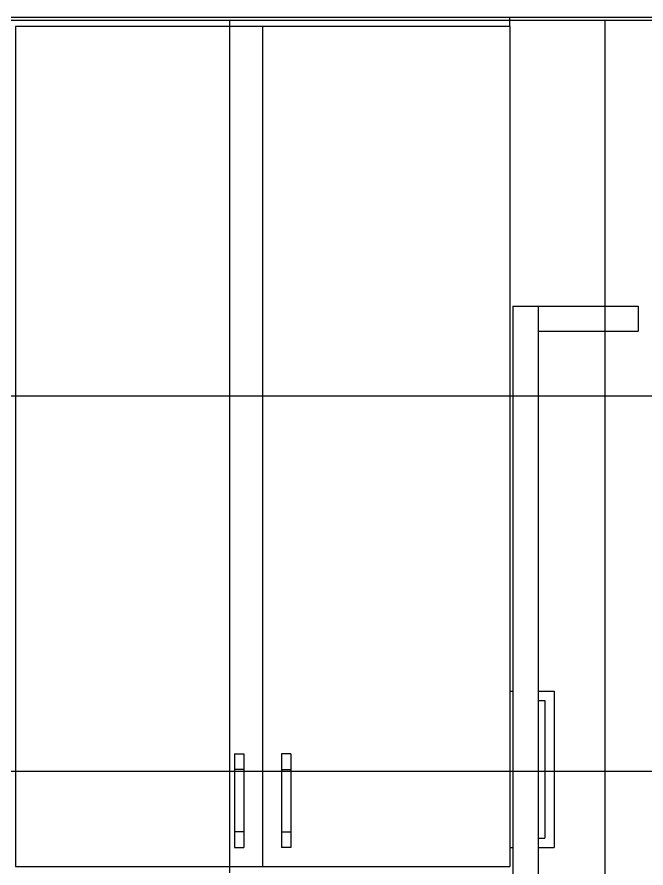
# Model space of a CAD drawing. Header units: millimetres. Extents: x 976 to 9349, y -1578 to 2211.
# Drawn here: x 5811 to 5911.5, y 577 to 712.9 of the extents above; entities that cross this region are included whole.
import ezdxf

# ---------------------------------------------------------------- set-up
doc = ezdxf.new("R2010")
doc.units = ezdxf.units.MM
for name, color, linetype in [('Meble', 42, 'Continuous'), ('Płytki', 254, 'Continuous'), ('Wbudowane', 175, 'Continuous'), ('Ściany', 7, 'Continuous')]:
    doc.layers.add(name, color=color, linetype=linetype)

# ---------------------------------------------------------------- blocks, each defined once
blk = doc.blocks.new('Z$W@#22483')
blk.add_line((0, 257.2), (237.3, 257.2))
blk = doc.blocks.new('Z$W@#30485')
for p, q in [((79, 134.2), (0, 134.2)), ((0, 134.2), (0, 0)), ((39.5, 134.2), (39.5, 0)), ((79, 134.2), (79, 0)), ((35, 18), (35, 3)), ((35, 18), (36.5, 18)), ((36.5, 18), (36.5, 3)), ((42.5, 18), (42.5, 3)), ((44, 18), (42.5, 18)), ((44, 18), (44, 3)), ((36.5, 15.5), (35, 15.5)), ((42.5, 15.5), (44, 15.5)), ((36.5, 5.5), (35, 5.5)), ((42.5, 5.5), (44, 5.5)), ((35, 3), (36.5, 3)), ((44, 3), (42.5, 3)), ((0, 0), (79, 0))]:
    blk.add_line(p, q)
blk = doc.blocks.new('Z$W@#10491')
for p, q in [((20, 150), (0, 150)), ((0, 150), (0, 146)), ((16, 150), (16, 0)), ((20, 150), (20, 0)), ((16, 146), (0, 146)), ((13.4, 88.5), (13.4, 63.5)), ((16, 88.5), (13.4, 88.5)), ((20.5, 88.5), (20, 88.5)), ((20.5, 88.5), (20.5, 63.5)), ((16, 87), (14.9, 87)), ((14.9, 87), (14.9, 65)), ((16, 65), (14.9, 65)), ((16, 63.5), (13.4, 63.5)), ((20.5, 63.5), (20, 63.5))]:
    blk.add_line(p, q)

msp = doc.modelspace()

# ---------------------------------------------------------------- linework, layer by layer
at = {"layer": 'Meble'}
msp.add_line((5889.795, 711.443), (5889.795, 712.943), dxfattribs=at)
at = {"layer": 'Płytki'}
for p, q in [((5724.995, 712.443), (5960.295, 712.443)), ((5725.495, 712.943), (5959.795, 712.943)), ((5844.995, 712.443), (5844.995, 576.243)), ((5904.995, 712.443), (5904.995, 516.743)), ((5724.995, 652.443), (5960.295, 652.443)), ((5724.995, 592.443), (5960.295, 592.443))]:
    msp.add_line(p, q, dxfattribs=at)

# ---------------------------------------------------------------- block references
at = {"layer": 'Meble'}
msp.add_blockref('Z$W@#30485', (5810.795, 577.243), dxfattribs=at)
at = {"layer": 'Wbudowane', "xscale": -1}
msp.add_blockref('Z$W@#10491', (5910.295, 516.743), dxfattribs=at)
at = {"layer": 'Ściany'}
msp.add_blockref('Z$W@#22483', (5723.995, 455.743), dxfattribs=at)

doc.saveas('drawing.dxf')
